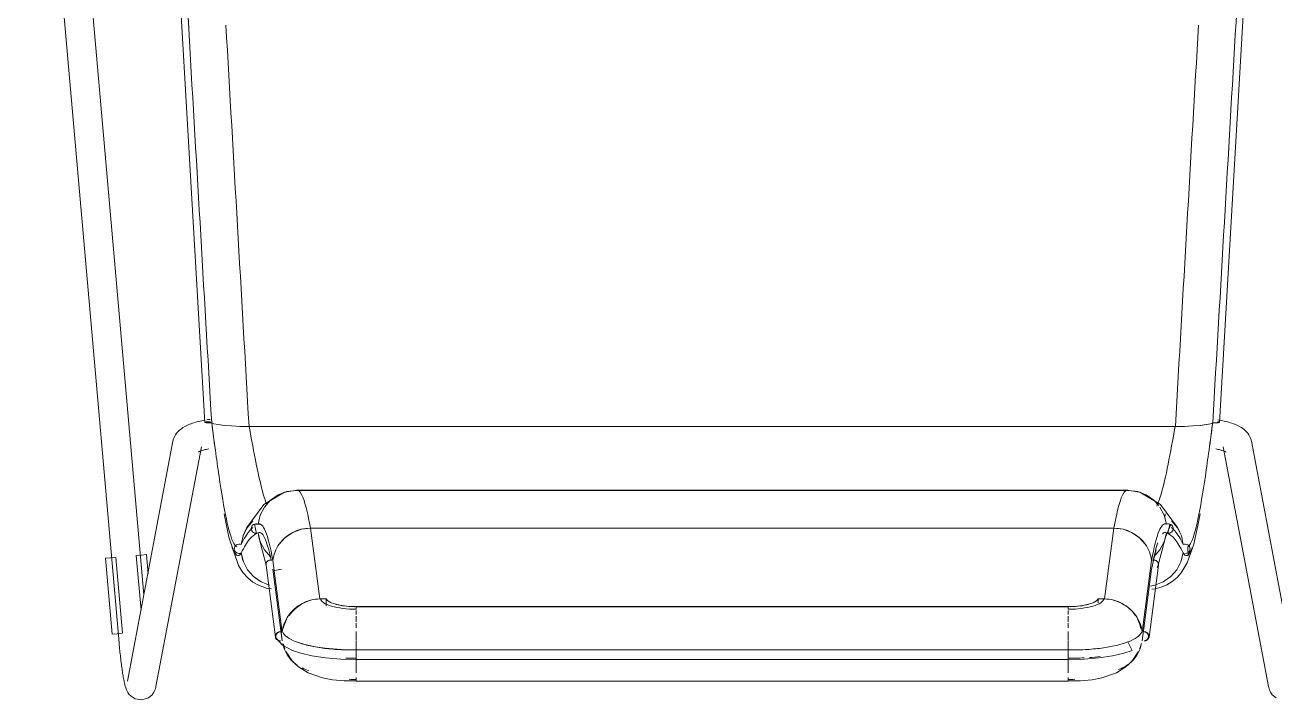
# Model space of a CAD drawing. Header units: millimetres. Extents: x 155927 to 326028, y -36033 to 97293.
# Drawn here: x 166792 to 167309, y 31028 to 31307 of the extents above; entities that cross this region are included whole.
import ezdxf

# ---------------------------------------------------------------- set-up
doc = ezdxf.new("R2010")
doc.units = ezdxf.units.MM
doc.header["$MEASUREMENT"] = 0
doc.layers.add('I-FURN', color=8, linetype='CONTINUOUS', lineweight=9)

msp = doc.modelspace()

# ---------------------------------------------------------------- linework, layer by layer
at = {"layer": 'I-FURN'}
for p, q in [((166841.06, 31071.23), (166803.77, 31495.73)), ((166791.81, 31494.68), (166830.76, 31051.36)), ((166846.96, 31474.56), (166866.24, 31142.65)), ((167305.77, 31474.56), (167286.48, 31142.65)), ((166864.98, 31143.3), (166865.66, 31143.43)), ((166865.66, 31143.43), (166866.35, 31143.56)), ((166867.05, 31143.68), (166867.77, 31143.78)), ((166867.77, 31143.78), (166868.5, 31143.88)), ((167286.37, 31143.56), (167285.67, 31143.68)), ((167287.07, 31143.43), (167286.37, 31143.56)), ((167287.75, 31143.3), (167287.07, 31143.43)), ((166854.11, 31137.48), (166854.6, 31138.17)), ((166854.6, 31138.17), (166855.11, 31138.76)), ((166855.11, 31138.76), (166855.63, 31139.28)), ((166855.63, 31139.28), (166856.16, 31139.73)), ((166856.16, 31139.73), (166856.69, 31140.13)), ((166856.69, 31140.13), (166857.23, 31140.49)), ((166857.23, 31140.49), (166857.77, 31140.82)), ((166857.77, 31140.82), (166858.3, 31141.11)), ((166858.3, 31141.11), (166858.85, 31141.38)), ((166858.85, 31141.38), (166859.41, 31141.63)), ((166859.41, 31141.63), (166859.98, 31141.87)), ((166859.98, 31141.87), (166860.57, 31142.09)), ((166860.57, 31142.09), (166861.16, 31142.29)), ((166861.16, 31142.29), (166861.76, 31142.49)), ((166861.76, 31142.49), (166862.38, 31142.67)), ((166862.38, 31142.67), (166863.01, 31142.84)), ((166863.01, 31142.84), (166863.65, 31143)), ((166863.65, 31143), (166864.31, 31143.16)), ((166864.31, 31143.16), (166864.98, 31143.3)), ((166866.24, 31142.65), (166866.31, 31142.7)), ((166866.32, 31142.6), (166866.24, 31142.65)), ((166866.31, 31142.7), (166866.25, 31142.65)), ((166866.25, 31142.65), (166866.32, 31142.6)), ((166866.49, 31142.75), (166866.31, 31142.7)), ((166866.31, 31142.7), (166866.49, 31142.75)), ((166866.32, 31142.6), (166866.51, 31142.55)), ((166866.51, 31142.55), (166866.32, 31142.6)), ((166866.78, 31142.8), (166866.49, 31142.75)), ((166866.49, 31142.75), (166866.78, 31142.8)), ((166866.51, 31142.55), (166866.81, 31142.5)), ((166866.81, 31142.5), (166866.51, 31142.55)), ((166867.16, 31142.83), (166866.78, 31142.8)), ((166866.78, 31142.8), (166867.16, 31142.83)), ((166866.81, 31142.5), (166867.2, 31142.47)), ((166867.19, 31142.47), (166866.81, 31142.5)), ((166867.61, 31142.86), (166867.16, 31142.83)), ((166867.16, 31142.83), (166867.61, 31142.86)), ((166867.65, 31142.45), (166867.19, 31142.47)), ((166867.2, 31142.47), (166867.65, 31142.45)), ((166868.11, 31142.87), (166867.61, 31142.86)), ((166867.61, 31142.86), (166868.1, 31142.87)), ((166867.65, 31142.45), (166868.14, 31142.44)), ((166868.14, 31142.44), (166867.65, 31142.45)), ((166868.1, 31142.87), (166868.6, 31142.86)), ((166868.6, 31142.86), (166868.11, 31142.87)), ((166868.14, 31142.44), (166868.64, 31142.44)), ((166868.64, 31142.44), (166868.14, 31142.44)), ((166868.64, 31142.44), (166869.11, 31142.46)), ((166869.11, 31142.46), (166868.64, 31142.44)), ((166870.01, 31142.06), (166869.11, 31142.46)), ((166869.11, 31142.46), (166870.01, 31142.06)), ((166871.75, 31141.7), (166870.01, 31142.06)), ((166870.01, 31142.06), (166871.76, 31141.7)), ((166874.22, 31141.39), (166871.76, 31141.7)), ((166871.76, 31141.7), (166874.26, 31141.38)), ((166877.31, 31141.15), (166874.25, 31141.38)), ((166874.26, 31141.38), (166877.36, 31141.14)), ((166880.83, 31140.99), (166877.36, 31141.15)), ((166877.36, 31141.14), (166880.89, 31140.99)), ((166884.58, 31140.93), (166880.89, 31140.99)), ((166880.89, 31140.99), (166884.66, 31140.93)), ((166884.66, 31140.93), (167268.06, 31140.93)), ((167268.06, 31140.93), (166884.66, 31140.93)), ((167268.06, 31140.93), (167271.83, 31140.99)), ((167271.83, 31140.99), (167268.14, 31140.93)), ((167271.83, 31140.99), (167275.37, 31141.14)), ((167275.37, 31141.15), (167271.89, 31140.99)), ((167275.37, 31141.14), (167278.47, 31141.38)), ((167278.47, 31141.38), (167275.41, 31141.15)), ((167278.47, 31141.38), (167280.96, 31141.7)), ((167280.96, 31141.7), (167278.5, 31141.39)), ((167280.96, 31141.7), (167282.71, 31142.06)), ((167282.71, 31142.06), (167280.97, 31141.7)), ((167283.61, 31142.46), (167282.71, 31142.06)), ((167282.71, 31142.06), (167283.61, 31142.46)), ((167283.61, 31142.46), (167284.08, 31142.44)), ((167284.08, 31142.44), (167283.61, 31142.46)), ((167284.08, 31142.44), (167284.58, 31142.44)), ((167284.58, 31142.44), (167284.08, 31142.44)), ((167284.58, 31142.44), (167285.07, 31142.45)), ((167285.08, 31142.45), (167284.58, 31142.44)), ((167285.07, 31142.45), (167285.53, 31142.47)), ((167285.53, 31142.47), (167285.08, 31142.45)), ((167285.53, 31142.47), (167285.91, 31142.5)), ((167285.92, 31142.5), (167285.53, 31142.47)), ((167285.94, 31142.8), (167285.56, 31142.83)), ((167285.56, 31142.83), (167285.94, 31142.8)), ((167285.91, 31142.5), (167286.21, 31142.55)), ((167286.22, 31142.55), (167285.92, 31142.5)), ((167286.23, 31142.75), (167285.94, 31142.8)), ((167285.94, 31142.8), (167286.23, 31142.75)), ((167286.48, 31142.65), (167286.41, 31142.7)), ((167286.42, 31142.7), (167286.48, 31142.65)), ((167288.42, 31143.16), (167287.75, 31143.3)), ((167289.07, 31143), (167288.42, 31143.16)), ((167289.72, 31142.84), (167289.07, 31143)), ((167290.35, 31142.67), (167289.72, 31142.84)), ((167290.96, 31142.49), (167290.35, 31142.67)), ((167291.57, 31142.29), (167290.96, 31142.49)), ((167292.16, 31142.09), (167291.57, 31142.29)), ((167292.74, 31141.87), (167292.16, 31142.09)), ((167293.31, 31141.63), (167292.74, 31141.87)), ((167293.87, 31141.38), (167293.31, 31141.63)), ((167294.42, 31141.11), (167293.87, 31141.38)), ((167294.96, 31140.82), (167294.42, 31141.11)), ((167295.5, 31140.49), (167294.96, 31140.82)), ((167296.03, 31140.13), (167295.5, 31140.49)), ((167296.57, 31139.73), (167296.03, 31140.13)), ((167297.1, 31139.28), (167296.57, 31139.73)), ((167297.62, 31138.76), (167297.1, 31139.28)), ((167298.13, 31138.17), (167297.62, 31138.76)), ((167298.61, 31137.48), (167298.13, 31138.17)), ((166853.05, 31134.8), (166834.24, 31035.51)), ((166853.05, 31134.8), (166853.31, 31135.79)), ((166853.31, 31135.79), (166853.68, 31136.69)), ((166853.68, 31136.69), (166854.11, 31137.48)), ((167299.05, 31136.69), (167298.61, 31137.48)), ((167299.41, 31135.79), (167299.05, 31136.69)), ((167299.67, 31134.8), (167299.41, 31135.79)), ((167318.48, 31035.51), (167299.67, 31134.8)), ((166846.03, 31033.28), (166864.84, 31132.57)), ((166863.62, 31130.34), (166863.65, 31130.36)), ((166863.65, 31130.36), (166863.72, 31130.4)), ((166863.72, 31130.4), (166863.81, 31130.45)), ((166863.81, 31130.45), (166863.96, 31130.52)), ((166863.96, 31130.52), (166864.16, 31130.61)), ((166864.16, 31130.61), (166864.39, 31130.7)), ((166864.39, 31130.7), (166864.66, 31130.81)), ((166864.66, 31130.81), (166864.96, 31130.91)), ((166864.96, 31130.91), (166865.3, 31131.02)), ((166865.3, 31131.02), (166865.66, 31131.13)), ((166865.66, 31131.13), (166866.06, 31131.23)), ((166866.06, 31131.23), (166866.48, 31131.34)), ((166866.48, 31131.34), (166866.92, 31131.44)), ((166866.92, 31131.44), (166867.39, 31131.55)), ((166867.39, 31131.55), (166867.89, 31131.64)), ((167285.33, 31131.55), (167284.84, 31131.64)), ((167285.8, 31131.44), (167285.33, 31131.55)), ((167286.25, 31131.34), (167285.8, 31131.44)), ((167286.67, 31131.23), (167286.25, 31131.34)), ((167287.06, 31131.13), (167286.67, 31131.23)), ((167287.43, 31131.02), (167287.06, 31131.13)), ((167287.76, 31130.91), (167287.43, 31131.02)), ((167288.07, 31130.81), (167287.76, 31130.91)), ((167287.88, 31132.57), (167306.69, 31033.28)), ((167288.34, 31130.7), (167288.07, 31130.81)), ((167288.57, 31130.61), (167288.34, 31130.7)), ((167288.76, 31130.52), (167288.57, 31130.61)), ((167288.92, 31130.45), (167288.76, 31130.52)), ((167289, 31130.4), (167288.92, 31130.45)), ((167289.08, 31130.36), (167289, 31130.4)), ((167289.1, 31130.34), (167289.08, 31130.36)), ((166899.32, 31113.72), (166890.67, 31108.6)), ((166896.61, 31112.59), (166893.47, 31110.42)), ((166893.48, 31110.42), (166896.61, 31112.59)), ((166899.47, 31113.79), (166896.29, 31112.42)), ((166900.18, 31113.96), (166896.61, 31112.59)), ((166896.61, 31112.59), (166900.18, 31113.95)), ((166904.51, 31114.58), (166899.47, 31113.79)), ((166900.18, 31113.95), (166903.97, 31114.43)), ((166903.97, 31114.43), (166900.18, 31113.96)), ((166903.97, 31114.43), (167248.75, 31114.43)), ((167248.75, 31114.43), (166903.97, 31114.43)), ((166943.42, 31114.58), (166904.51, 31114.58)), ((167248.22, 31114.58), (166943.42, 31114.58)), ((167248.22, 31114.58), (167253.25, 31113.79)), ((167248.75, 31114.43), (167252.54, 31113.95)), ((167252.55, 31113.96), (167248.75, 31114.43)), ((167252.54, 31113.95), (167256.11, 31112.59)), ((167256.12, 31112.59), (167252.55, 31113.96)), ((167253.25, 31113.79), (167256.43, 31112.42)), ((167253.41, 31113.72), (167262.06, 31108.6)), ((167256.11, 31112.59), (167259.25, 31110.42)), ((167259.25, 31110.42), (167256.12, 31112.59)), ((166890.67, 31108.6), (166883.68, 31099.06)), ((166890.96, 31107.55), (166889.21, 31104.15)), ((166889.22, 31104.15), (166890.97, 31107.54)), ((166893.47, 31110.42), (166890.96, 31107.55)), ((166890.97, 31107.54), (166893.48, 31110.42)), ((167259.25, 31110.42), (167261.31, 31108.17)), ((167261.31, 31108.19), (167259.25, 31110.42)), ((167263.51, 31104.15), (167261.76, 31107.55)), ((167261.76, 31107.54), (167263.51, 31104.15)), ((167262.06, 31108.6), (167269.04, 31099.06)), ((166874.35, 31104.74), (166876.26, 31095.07)), ((166889.21, 31104.15), (166888.32, 31100.44)), ((167264.41, 31100.44), (167263.51, 31104.15)), ((167277.64, 31100.67), (167278.37, 31104.74)), ((166883.73, 31098.99), (166882.12, 31095.76)), ((166882.13, 31095.75), (166883.74, 31098.99)), ((166883.68, 31099.06), (166882.79, 31097.32)), ((166886.14, 31101.83), (166883.73, 31098.99)), ((166883.74, 31098.99), (166886.14, 31101.83)), ((166885.48, 31098.69), (166885.55, 31099.18)), ((166885.54, 31099.18), (166885.48, 31098.69)), ((166885.55, 31098.2), (166885.48, 31098.69)), ((166885.48, 31098.69), (166885.54, 31098.2)), ((166885.73, 31099.64), (166885.54, 31099.18)), ((166885.54, 31098.2), (166885.73, 31097.74)), ((166885.55, 31099.18), (166885.74, 31099.64)), ((166885.74, 31097.74), (166885.55, 31098.2)), ((166886.03, 31100.04), (166885.73, 31099.64)), ((166885.73, 31097.74), (166886.03, 31097.33)), ((166885.74, 31099.64), (166886.03, 31100.04)), ((166886.03, 31097.33), (166885.74, 31097.74)), ((166886.41, 31100.36), (166886.03, 31100.04)), ((166886.03, 31100.04), (166886.41, 31100.35)), ((166886.41, 31097.02), (166886.03, 31097.33)), ((166886.03, 31097.33), (166886.41, 31097.02)), ((166886.41, 31100.35), (166886.86, 31100.56)), ((166886.86, 31100.56), (166886.41, 31100.36)), ((166886.86, 31096.82), (166886.41, 31097.02)), ((166886.41, 31097.02), (166886.86, 31096.82)), ((166889.39, 31100.46), (166886.51, 31100.41)), ((166886.81, 31100.54), (166887.64, 31096.65)), ((166886.86, 31100.56), (166887.35, 31100.64)), ((166887.35, 31100.64), (166886.86, 31100.56)), ((166887.35, 31096.74), (166886.86, 31096.82)), ((166886.86, 31096.82), (166887.35, 31096.73)), ((166887.35, 31100.64), (166887.85, 31100.6)), ((166887.85, 31100.6), (166887.35, 31100.64)), ((166887.85, 31096.77), (166887.35, 31096.74)), ((166887.35, 31096.73), (166887.85, 31096.77)), ((166887.85, 31100.6), (166888.32, 31100.44)), ((166888.32, 31100.44), (166887.85, 31100.6)), ((166888.32, 31096.94), (166887.85, 31096.77)), ((166887.85, 31096.77), (166888.32, 31096.93)), ((166888.32, 31096.93), (166889.21, 31093.22)), ((166888.68, 31095.09), (166888.35, 31096.95)), ((166902.69, 31097.04), (166899.58, 31094.96)), ((166906.24, 31098.36), (166902.69, 31097.04)), ((166910.01, 31098.83), (166906.24, 31098.36)), ((166913.87, 31069.56), (166910.01, 31098.83)), ((166910.01, 31098.83), (167242.72, 31098.83)), ((167242.72, 31098.83), (166910.01, 31098.83)), ((167242.72, 31098.83), (167238.86, 31069.56)), ((167246.49, 31098.36), (167242.72, 31098.83)), ((167250.03, 31097.04), (167246.49, 31098.36)), ((167253.15, 31094.96), (167250.03, 31097.04)), ((167263.51, 31093.22), (167264.41, 31096.93)), ((167264.05, 31095.09), (167266.22, 31100.41)), ((167264.4, 31100.44), (167264.87, 31100.6)), ((167264.87, 31096.77), (167264.4, 31096.94)), ((167264.88, 31100.6), (167264.41, 31100.44)), ((167264.41, 31096.93), (167264.88, 31096.77)), ((167264.87, 31100.6), (167265.37, 31100.64)), ((167265.37, 31096.74), (167264.87, 31096.77)), ((167265.37, 31100.64), (167264.88, 31100.6)), ((167264.88, 31096.77), (167265.37, 31096.73)), ((167265.08, 31096.65), (167265.92, 31100.54)), ((167265.37, 31100.64), (167265.86, 31100.56)), ((167265.87, 31100.56), (167265.37, 31100.64)), ((167265.86, 31096.82), (167265.37, 31096.74)), ((167265.37, 31096.73), (167265.87, 31096.82)), ((167265.86, 31100.56), (167266.31, 31100.35)), ((167266.31, 31097.02), (167265.86, 31096.82)), ((167266.32, 31100.36), (167265.87, 31100.56)), ((167265.87, 31096.82), (167266.32, 31097.02)), ((167266.31, 31100.35), (167266.7, 31100.04)), ((167266.7, 31097.33), (167266.31, 31097.02)), ((167266.7, 31100.04), (167266.32, 31100.36)), ((167266.32, 31097.02), (167266.7, 31097.33)), ((167266.59, 31101.83), (167268.98, 31098.99)), ((167268.99, 31098.99), (167266.59, 31101.83)), ((167266.7, 31100.04), (167266.99, 31099.64)), ((167266.99, 31099.64), (167266.7, 31100.04)), ((167266.99, 31097.74), (167266.7, 31097.33)), ((167266.7, 31097.33), (167266.99, 31097.74)), ((167266.99, 31099.64), (167267.18, 31099.18)), ((167267.18, 31099.18), (167266.99, 31099.64)), ((167267.18, 31098.2), (167266.99, 31097.74)), ((167266.99, 31097.74), (167267.18, 31098.2)), ((167267.18, 31099.18), (167267.24, 31098.69)), ((167267.25, 31098.69), (167267.18, 31099.18)), ((167267.24, 31098.69), (167267.18, 31098.2)), ((167267.18, 31098.2), (167267.25, 31098.69)), ((167268.98, 31098.99), (167270.62, 31095.66)), ((167270.63, 31095.67), (167268.99, 31098.99)), ((167269.04, 31099.06), (167269.93, 31097.32)), ((167275.75, 31092.15), (167277.64, 31100.67)), ((166876.26, 31095.07), (166880.25, 31083.36)), ((166878.73, 31091.21), (166879.02, 31091.62)), ((166879.01, 31091.62), (166878.73, 31091.21)), ((166879.39, 31091.93), (166879.01, 31091.62)), ((166879.02, 31091.62), (166879.4, 31091.93)), ((166879.84, 31092.14), (166879.39, 31091.93)), ((166879.4, 31091.93), (166879.85, 31092.14)), ((166880.33, 31092.23), (166879.84, 31092.14)), ((166879.85, 31092.14), (166880.34, 31092.23)), ((166880.83, 31092.2), (166880.33, 31092.23)), ((166880.34, 31092.23), (166880.84, 31092.2)), ((166881.31, 31092.05), (166880.83, 31092.2)), ((166880.84, 31092.2), (166881.31, 31092.05)), ((166882.09, 31095.67), (166881.31, 31092.05)), ((166881.31, 31092.05), (166882.1, 31095.66)), ((166891.64, 31083.47), (166888.68, 31095.09)), ((166889.21, 31093.22), (166890.97, 31089.82)), ((166899.58, 31094.96), (166897.09, 31092.22)), ((167255.64, 31092.22), (167253.15, 31094.96)), ((167261.08, 31083.47), (167264.05, 31095.09)), ((167261.76, 31089.82), (167263.51, 31093.22)), ((167270.62, 31095.66), (167271.42, 31092.05)), ((167271.42, 31092.05), (167270.63, 31095.67)), ((167271.42, 31092.05), (167271.89, 31092.2)), ((167271.89, 31092.2), (167271.42, 31092.05)), ((167271.89, 31092.2), (167272.39, 31092.23)), ((167272.39, 31092.23), (167271.89, 31092.2)), ((167272.39, 31092.23), (167272.88, 31092.14)), ((167272.88, 31092.14), (167272.39, 31092.23)), ((167272.88, 31092.14), (167273.33, 31091.93)), ((167273.33, 31091.93), (167272.88, 31092.14)), ((167273.07, 31084.52), (167275.75, 31092.15)), ((167273.33, 31091.93), (167273.71, 31091.62)), ((167273.71, 31091.62), (167273.33, 31091.93)), ((167273.71, 31091.62), (167274, 31091.21)), ((167274, 31091.21), (167273.71, 31091.62)), ((166825.19, 31086.38), (166827.23, 31086.56)), ((166827.23, 31086.56), (166829.29, 31086.74)), ((166832.18, 31055.34), (166829.42, 31086.75)), ((166837.87, 31087.49), (166839.85, 31064.89)), ((166837.99, 31087.51), (166840.05, 31087.69)), ((166840.05, 31087.69), (166842.1, 31087.87)), ((166842.79, 31079.97), (166842.1, 31087.87)), ((166878.54, 31090.75), (166878.48, 31090.27)), ((166878.48, 31090.27), (166878.56, 31089.78)), ((166878.49, 31090.27), (166878.55, 31090.75)), ((166878.56, 31089.78), (166878.49, 31090.27)), ((166878.73, 31091.21), (166878.54, 31090.75)), ((166878.55, 31090.75), (166878.73, 31091.21)), ((166878.76, 31089.33), (166878.56, 31089.78)), ((166878.56, 31089.78), (166878.75, 31089.33)), ((166878.75, 31089.33), (166879.05, 31088.93)), ((166879.06, 31088.94), (166878.76, 31089.33)), ((166879.05, 31088.93), (166879.44, 31088.63)), ((166879.44, 31088.63), (166879.06, 31088.94)), ((166879.9, 31088.44), (166879.44, 31088.63)), ((166879.44, 31088.63), (166879.9, 31088.43)), ((166880.39, 31088.36), (166879.9, 31088.44)), ((166879.9, 31088.43), (166880.39, 31088.36)), ((166880.89, 31088.4), (166880.39, 31088.36)), ((166880.39, 31088.36), (166880.89, 31088.4)), ((166881.36, 31088.57), (166880.89, 31088.4)), ((166880.89, 31088.4), (166881.36, 31088.56)), ((166882.08, 31085.47), (166881.36, 31088.57)), ((166881.36, 31088.56), (166882.26, 31084.93)), ((166890.97, 31089.82), (166893.47, 31086.95)), ((167259.5, 31087.42), (167258.12, 31081.13)), ((167259.25, 31086.95), (167261.76, 31089.82)), ((167260.25, 31089.86), (167259.5, 31087.42)), ((167270.46, 31084.93), (167271.36, 31088.56)), ((167271.83, 31088.4), (167271.36, 31088.57)), ((167271.36, 31088.56), (167271.84, 31088.4)), ((167272.27, 31087.64), (167273.44, 31087.32)), ((167272.83, 31088.44), (167272.33, 31088.36)), ((167272.33, 31088.36), (167272.83, 31088.43)), ((167273.28, 31088.63), (167272.83, 31088.44)), ((167272.83, 31088.43), (167273.28, 31088.63)), ((167273.44, 31087.32), (167273.25, 31091.17)), ((167273.67, 31088.94), (167273.28, 31088.63)), ((167273.28, 31088.63), (167273.67, 31088.93)), ((167273.97, 31089.33), (167273.67, 31088.94)), ((167273.67, 31088.93), (167273.97, 31089.33)), ((167274.16, 31089.78), (167273.97, 31089.33)), ((167273.97, 31089.33), (167274.17, 31089.78)), ((167274, 31091.21), (167274.18, 31090.75)), ((167274.18, 31090.75), (167274, 31091.21)), ((167274.24, 31090.27), (167274.16, 31089.78)), ((167274.17, 31089.78), (167274.24, 31090.27)), ((167274.18, 31090.75), (167274.24, 31090.27)), ((167274.24, 31090.27), (167274.18, 31090.75)), ((166827.95, 31054.97), (166825.19, 31086.38)), ((166880.25, 31083.36), (166882.06, 31080.53)), ((166882.26, 31084.93), (166884, 31081.61)), ((166884, 31081.61), (166886.48, 31078.79)), ((166891.68, 31084.25), (166891.61, 31083.78)), ((166891.61, 31083.78), (166891.68, 31083.31)), ((166891.63, 31083.55), (166895.48, 31053.77)), ((166891.87, 31084.69), (166891.68, 31084.25)), ((166891.68, 31083.31), (166891.87, 31082.87)), ((166892.17, 31085.08), (166891.87, 31084.69)), ((166892.55, 31085.38), (166892.17, 31085.08)), ((166893, 31085.57), (166892.55, 31085.38)), ((166893.49, 31085.65), (166893, 31085.57)), ((166893.99, 31085.61), (166893.49, 31085.65)), ((166898.3, 31055.76), (166894.46, 31085.46)), ((166894.48, 31081.91), (166898.32, 31052.22)), ((166894.6, 31081.13), (166898.09, 31081.82)), ((167254.4, 31052.22), (167258.25, 31081.91)), ((167254.42, 31055.76), (167258.27, 31085.46)), ((167257.24, 31053.77), (167261.1, 31083.55)), ((167259.23, 31085.65), (167258.74, 31085.61)), ((167259.72, 31085.57), (167259.23, 31085.65)), ((167260.18, 31085.38), (167259.72, 31085.57)), ((167260.56, 31085.08), (167260.18, 31085.38)), ((167260.85, 31084.69), (167260.56, 31085.08)), ((167260.56, 31082.49), (167260.86, 31082.87)), ((167261.04, 31084.25), (167260.85, 31084.69)), ((167260.86, 31082.87), (167261.04, 31083.31)), ((167261.11, 31083.78), (167261.04, 31084.25)), ((167261.04, 31083.31), (167261.11, 31083.78)), ((167266.24, 31078.79), (167268.72, 31081.61)), ((167268.72, 31081.61), (167270.46, 31084.93)), ((167270.57, 31080.41), (167273.07, 31084.52)), ((166882.06, 31080.53), (166884.05, 31078.29)), ((166884.05, 31078.29), (166886.22, 31076.51)), ((166886.22, 31076.51), (166888.49, 31075.17)), ((166886.48, 31078.79), (166889.57, 31076.61)), ((166888.52, 31077.24), (166886.49, 31078.79)), ((166889.57, 31076.61), (166893.08, 31075.21)), ((167259.64, 31075.21), (167263.16, 31076.61)), ((167263.16, 31076.61), (167266.24, 31078.79)), ((167264.66, 31075.39), (167266.86, 31076.76)), ((167266.86, 31076.76), (167268.83, 31078.45)), ((167268.83, 31078.45), (167270.57, 31080.41)), ((166888.49, 31075.17), (166892.09, 31073.88)), ((166892.09, 31073.88), (166893.87, 31073.65)), ((167259.64, 31075.22), (167257.9, 31074.85)), ((167257.9, 31074.85), (167259.64, 31075.21)), ((167258.36, 31073.55), (167259.78, 31073.7)), ((167259.78, 31073.7), (167262.29, 31074.36)), ((167262.29, 31074.36), (167264.66, 31075.39)), ((166916.58, 31069.62), (166913.87, 31069.56)), ((166916.58, 31069.62), (166916.58, 31066.62)), ((166917.22, 31068.76), (166916.58, 31069.62)), ((166918.57, 31067.97), (166917.22, 31068.76)), ((166920.56, 31067.3), (166918.57, 31067.97)), ((166923.05, 31066.79), (166920.56, 31067.3)), ((166925.9, 31066.47), (166923.05, 31066.79)), ((166928.94, 31066.37), (166925.9, 31066.47)), ((167223.79, 31066.37), (166928.94, 31066.37)), ((166928.94, 31066.31), (167223.79, 31066.31)), ((167226.83, 31066.47), (167223.79, 31066.37)), ((167229.68, 31066.79), (167226.83, 31066.47)), ((167232.17, 31067.3), (167229.68, 31066.79)), ((167234.15, 31067.97), (167232.17, 31067.3)), ((167235.5, 31068.76), (167234.15, 31067.97)), ((167236.14, 31069.62), (167235.5, 31068.76)), ((167236.14, 31067.96), (167236.14, 31069.62)), ((167238.86, 31069.56), (167236.14, 31069.62)), ((166928.94, 31063.04), (166928.94, 31064.78)), ((166928.94, 31059.99), (166928.94, 31062.45)), ((167223.79, 31064.78), (167223.79, 31063.04)), ((167223.79, 31062.45), (167223.79, 31059.99)), ((166832.05, 31055.33), (166829.99, 31055.15)), ((166898.17, 31053.41), (166897.55, 31058.18)), ((166928.94, 31057.63), (166928.94, 31059.47)), ((166928.94, 31052.44), (166928.94, 31056)), ((167223.79, 31059.47), (167223.79, 31057.63)), ((167223.79, 31056), (167223.79, 31052.44)), ((167254.86, 31055.75), (167255.17, 31058.18)), ((166829.99, 31055.15), (166827.95, 31054.97)), ((166830.77, 31051.2), (166830.76, 31051.36)), ((166830.84, 31050.45), (166830.77, 31051.2)), ((166830.91, 31049.7), (166830.84, 31050.45)), ((166898.39, 31050.37), (166895.84, 31053.28)), ((166902.51, 31048.19), (166898.39, 31050.37)), ((166904.27, 31051.73), (166907.7, 31050.64)), ((166907.7, 31050.64), (166912.14, 31049.67)), ((166928.94, 31052.25), (166928.94, 31048.44)), ((166928.94, 31048.44), (166928.94, 31052.25)), ((167223.79, 31048.44), (167223.79, 31052.25)), ((167223.79, 31052.25), (167223.79, 31048.44)), ((167250.22, 31048.19), (167248.46, 31051.73)), ((166830.98, 31048.95), (166830.91, 31049.7)), ((166831.06, 31048.21), (166830.98, 31048.95)), ((166831.13, 31047.47), (166831.06, 31048.21)), ((166831.21, 31046.74), (166831.13, 31047.47)), ((166831.29, 31046.01), (166831.21, 31046.74)), ((166831.37, 31045.29), (166831.29, 31046.01)), ((166831.46, 31044.58), (166831.37, 31045.29)), ((166899.97, 31047.58), (166899.87, 31047.78)), ((166902.64, 31043.69), (166899.97, 31047.58)), ((166905.96, 31047.03), (166902.51, 31048.19)), ((166910.65, 31045.93), (166905.96, 31047.03)), ((166916.27, 31045.08), (166910.65, 31045.93)), ((166912.14, 31049.67), (166916.15, 31049.08)), ((166916.15, 31049.08), (166922.71, 31048.54)), ((166922.39, 31044.6), (166916.27, 31045.08)), ((166922.71, 31048.54), (166928.94, 31048.47)), ((167223.79, 31048.47), (166928.94, 31048.47)), ((166928.94, 31044.5), (166928.94, 31048.46)), ((166928.94, 31048.46), (166928.94, 31048.35)), ((166928.94, 31048.35), (166928.94, 31048.13)), ((166928.94, 31048.13), (166928.94, 31047.8)), ((166928.94, 31047.8), (166928.94, 31047.38)), ((166928.94, 31047.38), (166928.94, 31046.91)), ((166928.94, 31046.91), (166928.94, 31046.41)), ((166928.94, 31046.41), (166928.94, 31045.92)), ((166928.94, 31045.92), (166928.94, 31045.46)), ((166928.94, 31045.46), (166928.94, 31045.07)), ((166928.94, 31045.07), (166928.94, 31044.77)), ((167223.79, 31048.35), (167223.79, 31044.5)), ((167223.79, 31048.13), (167223.79, 31048.35)), ((167223.79, 31047.8), (167223.79, 31048.13)), ((167223.79, 31047.38), (167223.79, 31047.8)), ((167223.79, 31046.91), (167223.79, 31047.38)), ((167223.79, 31046.41), (167223.79, 31046.91)), ((167223.79, 31045.92), (167223.79, 31046.41)), ((167223.79, 31045.46), (167223.79, 31045.92)), ((167223.79, 31045.07), (167223.79, 31045.46)), ((167223.79, 31044.77), (167223.79, 31045.07)), ((167230.33, 31044.6), (167236.45, 31045.08)), ((167236.45, 31045.08), (167242.07, 31045.93)), ((167242.07, 31045.93), (167246.76, 31047.03)), ((167246.76, 31047.03), (167250.22, 31048.19)), ((167250.08, 31043.69), (167252.76, 31047.58)), ((167252.76, 31047.58), (167252.86, 31047.78)), ((166831.54, 31043.89), (166831.46, 31044.58)), ((166831.63, 31043.2), (166831.54, 31043.89)), ((166831.71, 31042.52), (166831.63, 31043.2)), ((166831.8, 31041.86), (166831.71, 31042.52)), ((166831.89, 31041.21), (166831.8, 31041.86)), ((166831.98, 31040.58), (166831.89, 31041.21)), ((166832.07, 31039.96), (166831.98, 31040.58)), ((166832.16, 31039.35), (166832.07, 31039.96)), ((166905.12, 31041.39), (166902.64, 31043.69)), ((166909, 31039), (166905.12, 31041.39)), ((166928.94, 31044.5), (166922.39, 31044.6)), ((166928.94, 31044.77), (166928.94, 31044.57)), ((166928.94, 31044.75), (166928.94, 31041.72)), ((166928.94, 31041.73), (166928.94, 31044.75)), ((166928.94, 31044.57), (166928.94, 31044.5)), ((166928.94, 31044.5), (167223.79, 31044.5)), ((166928.94, 31038.99), (166928.94, 31041.56)), ((167223.79, 31044.57), (167223.79, 31044.77)), ((167223.79, 31041.72), (167223.79, 31044.75)), ((167223.79, 31044.75), (167223.79, 31041.73)), ((167223.79, 31044.5), (167230.33, 31044.6)), ((167223.79, 31044.5), (167223.79, 31044.57)), ((167223.79, 31041.56), (167223.79, 31038.99)), ((167243.72, 31039), (167247.61, 31041.39)), ((167247.61, 31041.39), (167250.08, 31043.69)), ((166832.25, 31038.77), (166832.16, 31039.35)), ((166832.35, 31038.2), (166832.25, 31038.77)), ((166832.44, 31037.65), (166832.35, 31038.2)), ((166832.53, 31037.12), (166832.44, 31037.65)), ((166832.63, 31036.6), (166832.53, 31037.12)), ((166832.72, 31036.1), (166832.63, 31036.6)), ((166832.82, 31035.63), (166832.72, 31036.1)), ((166832.91, 31035.17), (166832.82, 31035.63)), ((166833.01, 31034.72), (166832.91, 31035.17)), ((166833.11, 31034.3), (166833.01, 31034.72)), ((166915.05, 31036.87), (166909, 31039)), ((166919.08, 31036.08), (166915.05, 31036.87)), ((166923.91, 31035.58), (166919.08, 31036.08)), ((166928.94, 31035.47), (166923.91, 31035.58)), ((166928.94, 31035.48), (166928.94, 31036.96)), ((166928.94, 31035.64), (166928.94, 31035.47)), ((166928.94, 31035.47), (167223.79, 31035.47)), ((167223.79, 31036.96), (167223.79, 31035.48)), ((167223.79, 31035.47), (167223.79, 31035.64)), ((167223.79, 31035.47), (167228.82, 31035.58)), ((167228.82, 31035.58), (167233.64, 31036.08)), ((167233.64, 31036.08), (167237.68, 31036.87)), ((167237.68, 31036.87), (167243.72, 31039)), ((166833.22, 31033.88), (166833.11, 31034.3)), ((166833.32, 31033.48), (166833.22, 31033.88)), ((166833.44, 31033.09), (166833.32, 31033.48)), ((166833.56, 31032.69), (166833.44, 31033.09)), ((166833.71, 31032.29), (166833.56, 31032.69)), ((166833.87, 31031.86), (166833.71, 31032.29)), ((166834.09, 31031.38), (166833.87, 31031.86)), ((166834.39, 31030.82), (166834.09, 31031.38)), ((166834.87, 31030.12), (166834.39, 31030.82)), ((166835.73, 31029.21), (166834.87, 31030.12)), ((166842.89, 31028.52), (166844.47, 31029.84)), ((166844.47, 31029.84), (166845.22, 31030.93)), ((166845.22, 31030.93), (166845.59, 31031.73)), ((166845.59, 31031.73), (166845.81, 31032.35)), ((166845.81, 31032.35), (166845.94, 31032.86)), ((166845.94, 31032.86), (166846.03, 31033.28)), ((167306.78, 31032.86), (167306.69, 31033.28)), ((167306.92, 31032.35), (167306.78, 31032.86)), ((167307.13, 31031.73), (167306.92, 31032.35)), ((167307.51, 31030.93), (167307.13, 31031.73)), ((167308.25, 31029.84), (167307.51, 31030.93)), ((167309.83, 31028.52), (167308.25, 31029.84)), ((166837.38, 31028.17), (166835.73, 31029.21)), ((166840.14, 31027.69), (166837.38, 31028.17)), ((166842.89, 31028.52), (166840.14, 31027.69))]:
    msp.add_line(p, q, dxfattribs=at)
for centre, major_axis, ratio, start_param, end_param in [((166910.14, 31083.77), (-15.78, 0), 0.955139, 4.720632, 5.68731), ((167242.59, 31083.77), (-15.78, 0), 0.955139, 3.737469, 4.704147), ((166910.14, 31083.77), (-15.78, 0), 0.955139, 5.687432, 5.928979), ((167242.59, 31083.77), (-15.78, 0), 0.955139, 3.495799, 3.737346), ((166910.14, 31083.77), (-15.78, 0), 0.955139, 5.929149, 6.170649), ((167242.59, 31083.77), (-15.78, 0), 0.955139, 3.254129, 3.495629), ((166893.58, 31083.78), (-1.96, 0), 0.955139, 4.501447, 6.790779), ((167259.15, 31083.78), (-1.96, 0), 0.955139, 2.379629, 4.923331), ((166928.94, 31051.22), (0, -15.75), 0.000004, 3.431839, 3.614078), ((167223.79, 31051.22), (0, -15.75), 0.000004, 2.669107, 2.851347), ((166928.94, 31039.74), (-12.4, 0), 0.287441, 1.332781, 1.570796), ((167223.79, 31039.74), (12.4, 0), 0.287441, 4.712389, 4.932602)]:
    msp.add_ellipse(centre, major_axis=major_axis, ratio=ratio, start_param=start_param, end_param=end_param, dxfattribs=at)
for points in [[(166869.11, 31142.46), (166865.89, 31197.7), (166859.45, 31308.29), (166853.01, 31419.06), (166849.79, 31474.46)], [(167283.61, 31142.46), (167286.83, 31197.7), (167293.27, 31308.29), (167299.71, 31419.06), (167302.93, 31474.46)], [(166884.58, 31140.93), (166881.39, 31196.29), (166878.19, 31251.71), (166875, 31307.17)], [(167277.73, 31307.17), (167274.53, 31251.71), (167271.34, 31196.29), (167268.14, 31140.93)], [(166869.13, 31142.45), (166869.51, 31139.39), (166869.9, 31136.3), (166870.29, 31133.25)], [(167283.6, 31142.45), (167283.2, 31139.33), (167282.81, 31136.17), (167282.41, 31133.05)], [(166904.51, 31114.58), (166904.33, 31114.58), (166904.15, 31114.53), (166903.97, 31114.43)], [(167248.75, 31114.43), (167248.58, 31114.53), (167248.4, 31114.58), (167248.22, 31114.58)], [(167263.99, 31104.74), (167263.95, 31104.32), (167263.9, 31103.91), (167263.85, 31103.5)], [(166888.32, 31100.44), (166889.34, 31100.99), (166891.39, 31099.02), (166893.44, 31090.96), (166894.46, 31085.46)], [(167264.4, 31100.44), (167263.38, 31100.99), (167261.34, 31099.02), (167259.29, 31090.96), (167258.27, 31085.46)], [(167264.4, 31096.94), (167263.86, 31097.23), (167263.32, 31097.08), (167262.77, 31096.51)], [(167260.87, 31092.78), (167260.21, 31090.89), (167259.55, 31088.08), (167258.89, 31085.04)], [(166913.87, 31069.56), (166912.57, 31069.52), (166910.07, 31069.16), (166906.47, 31067.74), (166903.32, 31065.55), (166900.8, 31062.71), (166899.03, 31059.37), (166898.45, 31057), (166898.3, 31055.76)], [(166928.94, 31065.24), (166925.15, 31065.3), (166917.75, 31066.26), (166914.37, 31068.43), (166914.11, 31069.54)], [(166920.56, 31067.25), (166922.61, 31066.71), (166925.33, 31066.42), (166928.1, 31066.33)], [(167238.61, 31069.54), (167238.48, 31068.99), (167237.54, 31067.89), (167234.22, 31066.49), (167229.42, 31065.53), (167225.68, 31065.27), (167223.79, 31065.24)], [(167224.63, 31066.32), (167227.41, 31066.37), (167229.95, 31066.73), (167232.17, 31067.25)], [(167254.42, 31055.76), (167254.27, 31057), (167253.69, 31059.37), (167251.93, 31062.71), (167249.4, 31065.55), (167246.25, 31067.74), (167242.65, 31069.16), (167240.15, 31069.52), (167238.86, 31069.56)], [(166898.76, 31057.27), (166899.08, 31058.66), (166899.58, 31060.03), (166900.28, 31061.28)], [(167252.44, 31061.27), (167253.13, 31060.01), (167253.54, 31058.64), (167253.87, 31057.26)], [(166897.54, 31055.94), (166897.71, 31055.95), (166897.88, 31055.95), (166898.04, 31055.91)], [(166928.94, 31048.44), (166926.59, 31048.39), (166921.94, 31048.47), (166915.08, 31049.1), (166908.94, 31050.21), (166903.87, 31051.73), (166900.17, 31053.63), (166898.86, 31055.04), (166898.51, 31055.77)], [(167254.22, 31055.77), (167253.87, 31055.04), (167252.56, 31053.63), (167250.09, 31052.37), (167248.63, 31051.8)], [(166899.39, 31048.88), (166899.14, 31049.5), (166898.99, 31050.16), (166898.85, 31050.81)], [(167253.95, 31050.88), (167253.8, 31050.2), (167253.59, 31049.52), (167253.34, 31048.87)], [(166928.94, 31045.04), (166927.51, 31045.01), (166926.09, 31045.02), (166924.67, 31045.05)], [(167230.39, 31045.14), (167228.21, 31045.03), (167226.01, 31045), (167223.79, 31045.04)], [(167236.94, 31045.71), (167235.53, 31045.53), (167234.08, 31045.37), (167232.6, 31045.26)], [(166906.55, 31040.95), (166907.44, 31040.52), (166908.36, 31040.11), (166909.33, 31039.88)], [(166928.94, 31035.56), (166927.22, 31035.55), (166925.55, 31035.62), (166923.97, 31035.78)], [(167228.39, 31035.74), (167226.92, 31035.62), (167225.37, 31035.55), (167223.79, 31035.56)]]:
    msp.add_open_spline(points, degree=3, dxfattribs=at)
for points, knots in [([(166869.11, 31142.46), (166870.13, 31134.91), (166872.16, 31119.7), (166875.21, 31101.26), (166877.65, 31092.96), (166879.07, 31091.36), (166879.48, 31091.17)], [0, 0, 0, 0, 0.25, 0.5, 0.75, 0.8499412, 0.8499412, 0.8499412, 0.8499412]), ([(166891.96, 31108.66), (166891.47, 31109.81), (166890.01, 31114.05), (166887.58, 31124.76), (166885.64, 31135.55), (166884.66, 31140.93)], [0.375, 0.375, 0.375, 0.375, 0.5, 0.75, 1, 1, 1, 1]), ([(167268.06, 31140.93), (167267.09, 31135.55), (167265.14, 31124.76), (167262.6, 31113.59), (167261.04, 31109.21), (167260.45, 31107.95)], [0, 0, 0, 0, 0.25, 0.5, 0.6520319, 0.6520319, 0.6520319, 0.6520319]), ([(167283.61, 31142.46), (167282.6, 31134.91), (167280.56, 31119.7), (167277.51, 31101.26), (167275.07, 31092.96), (167273.65, 31091.36), (167273.25, 31091.17)], [0, 0, 0, 0, 0.25, 0.5, 0.75, 0.8499411, 0.8499411, 0.8499411, 0.8499411]), ([(166910.01, 31098.83), (166909, 31104.56), (166907.17, 31112.2), (166905.34, 31114.58), (166904.51, 31114.58)], [0, 0, 0, 0, 0.5, 0.9107154, 0.9107154, 0.9107154, 0.9107154]), ([(167248.22, 31114.58), (167247.39, 31114.58), (167245.56, 31112.2), (167243.72, 31104.56), (167242.72, 31098.83)], [0.0892847, 0.0892847, 0.0892847, 0.0892847, 0.5, 1, 1, 1, 1]), ([(166881.31, 31092.05), (166882.48, 31094.46), (166884.1, 31097.12), (166885.73, 31098.79), (166886.19, 31099.18)], [0, 0, 0, 0, 0.5, 0.696307, 0.696307, 0.696307, 0.696307]), ([(166888.32, 31096.94), (166889.34, 31097.48), (166891.16, 31095.75), (166892.97, 31089.26), (166893.77, 31085.55)], [0, 0, 0, 0, 0.5, 0.8877852, 0.8877852, 0.8877852, 0.8877852]), ([(167271.42, 31092.05), (167270.25, 31094.46), (167268.62, 31097.12), (167266.99, 31098.79), (167266.54, 31099.18)], [0, 0, 0, 0, 0.5, 0.6963068, 0.6963068, 0.6963068, 0.6963068]), ([(166881.36, 31088.57), (166882.52, 31090.97), (166884.61, 31094.4), (166886.71, 31096.18), (166887.64, 31096.65)], [0, 0, 0, 0, 0.5, 0.9025379, 0.9025379, 0.9025379, 0.9025379]), ([(167271.36, 31088.57), (167270.2, 31090.97), (167268.11, 31094.4), (167266.02, 31096.18), (167265.08, 31096.65)], [0, 0, 0, 0, 0.5, 0.9025383, 0.9025383, 0.9025383, 0.9025383]), ([(166877.51, 31090.99), (166877.77, 31090.26), (166879.05, 31087.24), (166880.34, 31087.01), (166881.36, 31088.56)], [0.6866019, 0.6866019, 0.6866019, 0.6866019, 0.75, 1, 1, 1, 1]), ([(167275.14, 31090.77), (167274.9, 31090.14), (167273.65, 31087.24), (167272.39, 31087.01), (167271.36, 31088.56)], [0.6929173, 0.6929173, 0.6929173, 0.6929173, 0.75, 1, 1, 1, 1]), ([(166901.14, 31062.63), (166902.57, 31064.69), (166905.51, 31067.2), (166909.09, 31068.76), (166910.33, 31069.01)], [-0.6666667, -0.6666667, -0.6666667, -0.6666667, -0.3333333, -0.1666667, -0.1666667, -0.1666667, -0.1666667]), ([(167242.39, 31069), (167243.63, 31068.68), (167247.15, 31067.25), (167250.45, 31064.79), (167251.59, 31062.63)], [-0.8333333, -0.8333333, -0.8333333, -0.8333333, -0.6666667, -0.3333333, -0.3333333, -0.3333333, -0.3333333]), ([(166898.3, 31055.76), (166898.16, 31055.82), (166897.95, 31055.89), (166897.66, 31055.93), (166897.38, 31055.94), (166897.08, 31055.9), (166896.79, 31055.82), (166896.52, 31055.71), (166896.21, 31055.51), (166895.89, 31055.21), (166895.65, 31054.84), (166895.52, 31054.48), (166895.47, 31054.17), (166895.47, 31053.89), (166895.5, 31053.63), (166895.57, 31053.38), (166895.69, 31053.14), (166895.88, 31052.84), (166896.2, 31052.53), (166896.6, 31052.31), (166896.95, 31052.21), (166897.21, 31052.17), (166897.38, 31052.17), (166897.45, 31052.17)], [0, 0, 0, 0, 0.0555556, 0.0833333, 0.1111111, 0.1666667, 0.1944444, 0.2222222, 0.2777778, 0.3333333, 0.3888889, 0.4444444, 0.4791667, 0.5138889, 0.5486111, 0.5833333, 0.6180556, 0.6527778, 0.7222222, 0.7916667, 0.8263889, 0.8611111, 0.8888889, 0.8888889, 0.8888889, 0.8888889]), ([(166897.54, 31052.19), (166897.38, 31052.19), (166897.09, 31052.23), (166896.7, 31052.37), (166896.29, 31052.63), (166895.83, 31053.15), (166895.58, 31054.01), (166895.81, 31054.81), (166896.21, 31055.34), (166896.59, 31055.65), (166896.89, 31055.8), (166897.05, 31055.85)], [-0.875, -0.875, -0.875, -0.875, -0.8125, -0.765625, -0.71875, -0.625, -0.5, -0.375, -0.3125, -0.25, -0.1875, -0.1875, -0.1875, -0.1875]), ([(167255.67, 31055.85), (167255.79, 31055.81), (167256.02, 31055.71), (167256.44, 31055.43), (167256.89, 31054.89), (167257.14, 31054.01), (167256.91, 31053.23), (167256.52, 31052.72), (167256.14, 31052.42), (167255.68, 31052.23), (167255.35, 31052.2), (167255.18, 31052.19)], [-0.8125, -0.8125, -0.8125, -0.8125, -0.765625, -0.71875, -0.625, -0.5, -0.375, -0.3125, -0.25, -0.1875, -0.125, -0.125, -0.125, -0.125]), ([(167255.27, 31052.17), (167255.42, 31052.17), (167255.64, 31052.19), (167255.93, 31052.25), (167256.2, 31052.35), (167256.52, 31052.53), (167256.84, 31052.82), (167257.07, 31053.18), (167257.21, 31053.53), (167257.25, 31053.84), (167257.26, 31054.11), (167257.22, 31054.38), (167257.15, 31054.63), (167257.04, 31054.88), (167256.85, 31055.19), (167256.52, 31055.52), (167256.13, 31055.75), (167255.77, 31055.87), (167255.51, 31055.92), (167255.35, 31055.94), (167255.28, 31055.94)], [0.1111111, 0.1111111, 0.1111111, 0.1111111, 0.1666667, 0.1944444, 0.2222222, 0.2777778, 0.3333333, 0.3888889, 0.4444444, 0.4791667, 0.5138889, 0.5486111, 0.5833333, 0.6180556, 0.6527778, 0.7222222, 0.7916667, 0.8263889, 0.8611111, 0.8888889, 0.8888889, 0.8888889, 0.8888889]), ([(166898.51, 31051.1), (166898.68, 31050.33), (166899.24, 31048.43), (166900.8, 31045.57), (166902.81, 31043.38), (166904.19, 31042.37), (166904.59, 31042.11)], [0.0592823, 0.0592823, 0.0592823, 0.0592823, 0.1666667, 0.3333333, 0.5, 0.565028, 0.565028, 0.565028, 0.565028]), ([(167248.46, 31051.73), (167247.04, 31051.19), (167243.71, 31050.19), (167237.64, 31049.1), (167230.79, 31048.47), (167226.13, 31048.39), (167223.79, 31048.44)], [0.3397465, 0.3397465, 0.3397465, 0.3397465, 0.5, 0.6666667, 0.8333333, 0.9999948, 0.9999948, 0.9999948, 0.9999948]), ([(167249.29, 31042.96), (167250.24, 31043.75), (167251.91, 31045.56), (167253.51, 31048.38), (167253.98, 31050.29), (167254.13, 31051.03)], [0.5, 0.5, 0.5, 0.5, 0.6666667, 0.8333333, 0.9365189, 0.9365189, 0.9365189, 0.9365189]), ([(167244.66, 31040.31), (167245.17, 31040.49), (167246.52, 31041.06), (167247.78, 31041.8), (167248.5, 31042.33)], [0.260519, 0.260519, 0.260519, 0.260519, 0.3333333, 0.4544474, 0.4544474, 0.4544474, 0.4544474])]:
    msp.add_open_spline(points, degree=3, knots=knots, dxfattribs=at)

doc.saveas('drawing.dxf')
